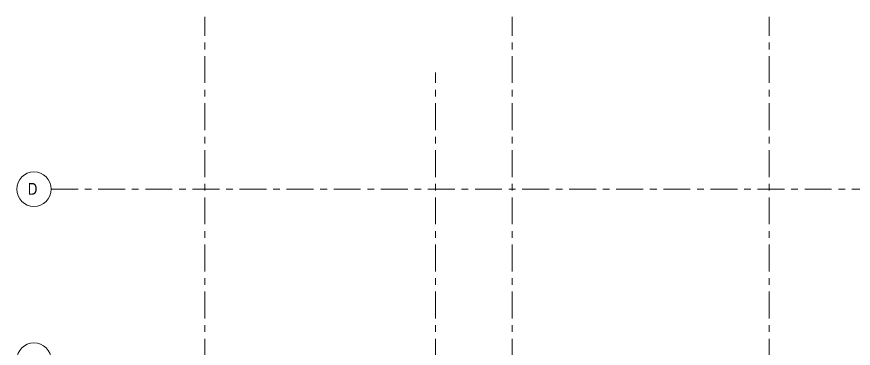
# Model space of a CAD drawing. Header units: millimetres. Extents: x 1130 to 2176, y -195 to 376.
# Drawn here: x 1834.44 to 1850.23, y 360.33 to 366.59 of the extents above; entities that cross this region are included whole.
import ezdxf

# ---------------------------------------------------------------- set-up
doc = ezdxf.new("R2010")
doc.units = ezdxf.units.MM
doc.linetypes.add('Grid Line', pattern=[0.022225, 0.0127, -0.003175, 0.003175, -0.003175])
doc.layers.add('S-GRID', color=3, linetype='Continuous', lineweight=9)
doc.layers.add('S-GRID-IDEN', color=3, linetype='Continuous', lineweight=9)
doc.styles.add('Arial_2', font='arial.ttf', dxfattribs={"width": 0.8, "height": 0.18})

# ---------------------------------------------------------------- blocks, each defined once
blk = doc.blocks.new('Rejilla - M_Extremo inicial de rejilla - Círculo-45800-PLANTA SOTANO -3_28')
at = {"layer": 'S-GRID-IDEN'}
blk.add_circle((0, 0), 0.0065, dxfattribs=at)

msp = doc.modelspace()

# ---------------------------------------------------------------- linework, layer by layer
at = {"layer": 'S-GRID', "linetype": 'Grid Line', "ltscale": 40}
for p, q in [((1837.989, 341.336), (1837.989, 366.59)), ((1843.794, 341.336), (1843.794, 366.59)), ((1848.644, 341.336), (1848.644, 366.59)), ((1842.344, 341.336), (1842.344, 365.537)), ((1835.089, 363.335), (1862.421, 363.335))]:
    msp.add_line(p, q, dxfattribs=at)

# ---------------------------------------------------------------- block references
at = {"layer": 'S-GRID-IDEN', "xscale": 49.99999999999998, "yscale": 49.99999999999998, "zscale": 49.99999999999998, "rotation": 269.9999999999994}
for p in [(1834.764, 363.335), (1834.764, 360.11)]:
    msp.add_blockref('Rejilla - M_Extremo inicial de rejilla - Círculo-45800-PLANTA SOTANO -3_28', p, dxfattribs=at)

# ---------------------------------------------------------------- texts
at = {"layer": 'S-GRID-IDEN', "insert": (1834.647, 363.453), "char_height": 0.225, "width": 0.27658, "attachment_point": 1, "style": 'Arial_2'}
msp.add_mtext('D', dxfattribs=at)

doc.saveas('drawing.dxf')
